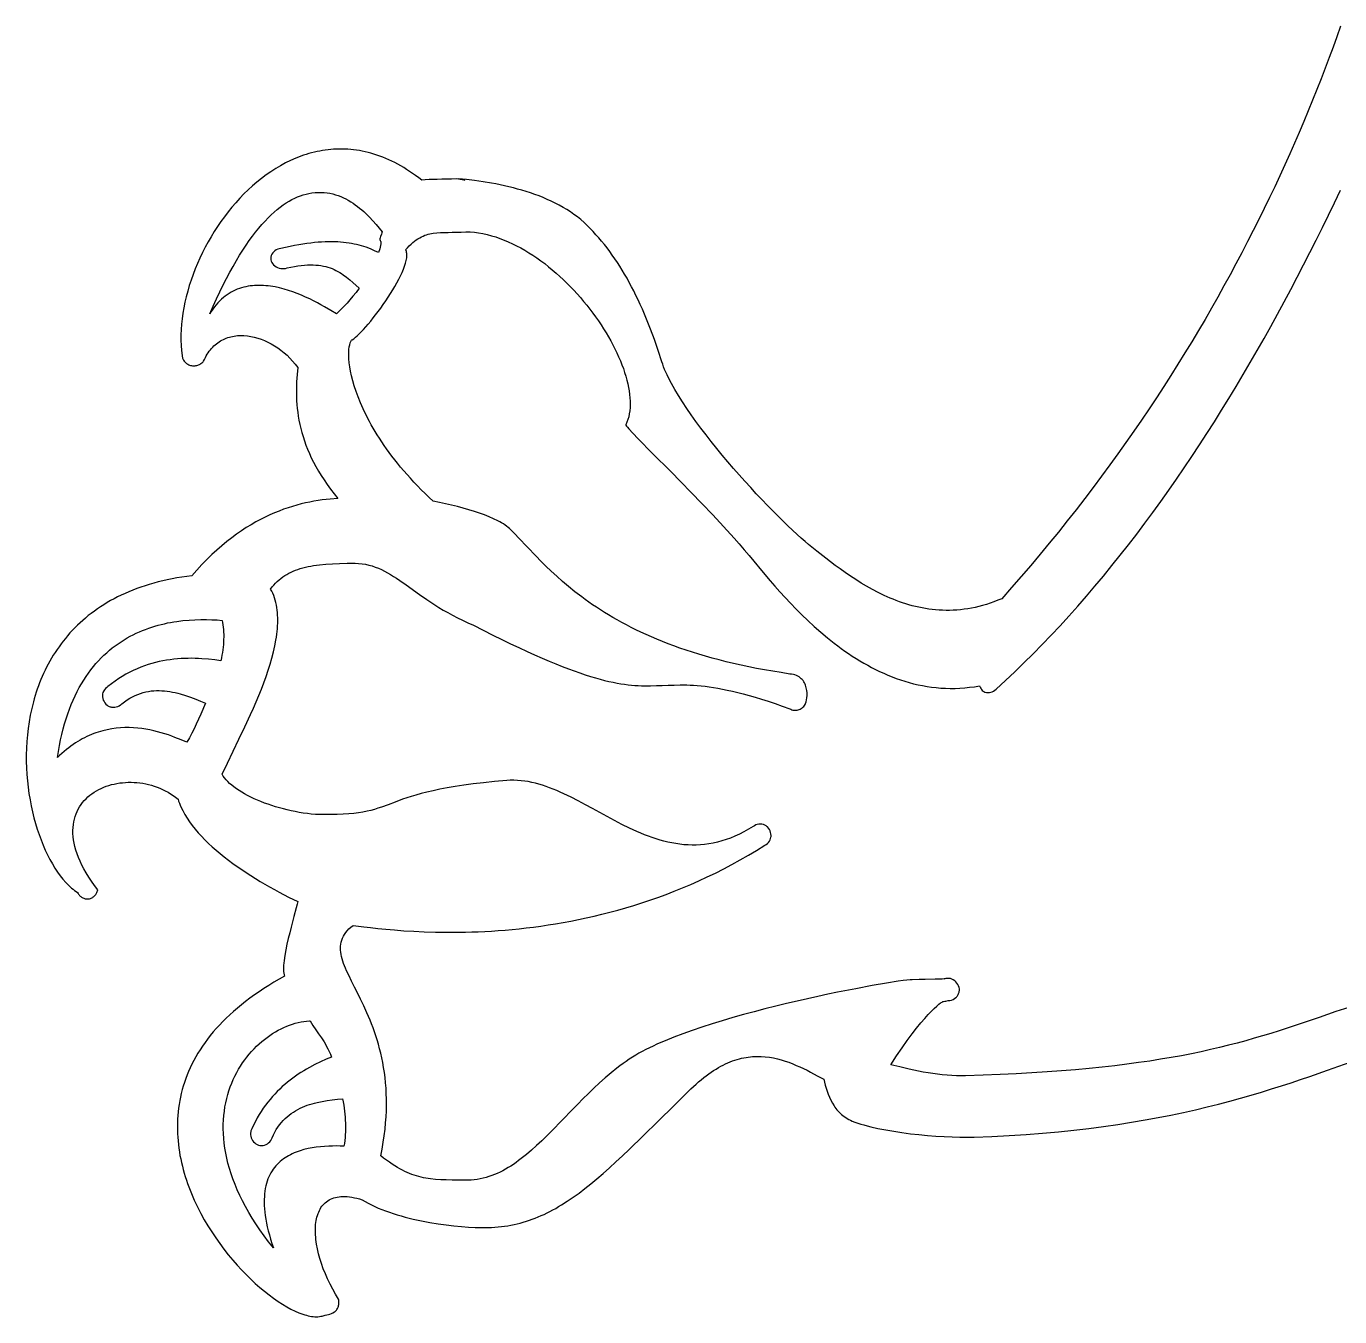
# Model space of a CAD drawing. Extents: x 0 to 113, y 52 to 137.
# Drawn here: x 12.16 to 28.74, y 52.05 to 68.35 of the extents above; entities that cross this region are included whole.
import ezdxf

# ---------------------------------------------------------------- set-up
doc = ezdxf.new("R2010")
doc.units = 0
doc.header["$MEASUREMENT"] = 0

msp = doc.modelspace()

# ---------------------------------------------------------------- linework, layer by layer
for points in [[(28.753, 68.347), (28.706, 68.216), (28.658, 68.084), (28.609, 67.951), (28.558, 67.818), (28.506, 67.684), (28.453, 67.55), (28.399, 67.415), (28.344, 67.28), (28.287, 67.144), (28.229, 67.008), (28.17, 66.872), (28.11, 66.735), (28.048, 66.598), (27.985, 66.46), (27.921, 66.322), (27.855, 66.184), (27.788, 66.045), (27.72, 65.907), (27.65, 65.768), (27.579, 65.628), (27.506, 65.488), (27.432, 65.349), (27.357, 65.208), (27.28, 65.068), (27.202, 64.928), (27.122, 64.787), (27.041, 64.646), (26.958, 64.505), (26.873, 64.364), (26.787, 64.223), (26.7, 64.082), (26.611, 63.94), (26.52, 63.799), (26.428, 63.657), (26.334, 63.516), (26.238, 63.374), (26.141, 63.233), (26.042, 63.091), (25.942, 62.95), (25.84, 62.808), (25.736, 62.667), (25.63, 62.525), (25.523, 62.384), (25.413, 62.243), (25.302, 62.102), (25.19, 61.961), (25.075, 61.821), (24.959, 61.68), (24.841, 61.54), (24.721, 61.4), (24.599, 61.26), (24.475, 61.12), (24.426, 61.1), (24.377, 61.081), (24.329, 61.063), (24.281, 61.048), (24.233, 61.034), (24.186, 61.021), (24.138, 61.01), (24.092, 61), (24.045, 60.992), (23.999, 60.986), (23.953, 60.98), (23.907, 60.976), (23.862, 60.973), (23.817, 60.972), (23.772, 60.972), (23.728, 60.973), (23.684, 60.975), (23.641, 60.978), (23.597, 60.983), (23.554, 60.988), (23.512, 60.995), (23.469, 61.003), (23.428, 61.011), (23.386, 61.021), (23.345, 61.031), (23.304, 61.043), (23.263, 61.055), (23.223, 61.068), (23.183, 61.082), (23.144, 61.096), (23.105, 61.112), (23.066, 61.128), (22.99, 61.161), (22.915, 61.198), (22.842, 61.236), (22.77, 61.276), (22.7, 61.318), (22.632, 61.361), (22.565, 61.405), (22.499, 61.45), (22.436, 61.495), (22.373, 61.541), (22.313, 61.587), (22.254, 61.632), (22.142, 61.721), (22.037, 61.806), (21.992, 61.843), (21.943, 61.885), (21.891, 61.932), (21.835, 61.984), (21.776, 62.039), (21.715, 62.099), (21.651, 62.162), (21.585, 62.228), (21.517, 62.298), (21.448, 62.371), (21.377, 62.445), (21.306, 62.523), (21.234, 62.602), (21.162, 62.683), (21.09, 62.765), (21.018, 62.849), (20.948, 62.933), (20.878, 63.018), (20.809, 63.103), (20.743, 63.188), (20.678, 63.273), (20.615, 63.357), (20.555, 63.441), (20.498, 63.523), (20.445, 63.604), (20.394, 63.684), (20.348, 63.761), (20.306, 63.837), (20.268, 63.909), (20.251, 63.945), (20.235, 63.979), (20.22, 64.013), (20.207, 64.046), (20.195, 64.079), (20.185, 64.11), (20.138, 64.253), (20.09, 64.391), (20.041, 64.524), (20.016, 64.588), (19.99, 64.651), (19.965, 64.713), (19.939, 64.774), (19.912, 64.833), (19.885, 64.892), (19.858, 64.949), (19.83, 65.005), (19.802, 65.059), (19.774, 65.113), (19.745, 65.165), (19.715, 65.217), (19.685, 65.267), (19.654, 65.317), (19.623, 65.365), (19.591, 65.412), (19.559, 65.459), (19.526, 65.504), (19.493, 65.548), (19.459, 65.592), (19.424, 65.634), (19.389, 65.676), (19.353, 65.716), (19.316, 65.756), (19.279, 65.795), (19.241, 65.833), (19.202, 65.87), (19.161, 65.906), (19.119, 65.94), (19.075, 65.972), (19.03, 66.003), (18.984, 66.033), (18.937, 66.061), (18.889, 66.088), (18.839, 66.114), (18.789, 66.139), (18.738, 66.162), (18.686, 66.184), (18.634, 66.205), (18.581, 66.224), (18.527, 66.243), (18.473, 66.26), (18.419, 66.277), (18.364, 66.292), (18.31, 66.307), (18.255, 66.32), (18.2, 66.333), (18.145, 66.345), (18.09, 66.356), (18.035, 66.366), (17.927, 66.384), (17.821, 66.399), (17.717, 66.412), (17.616, 66.423), (17.687, 66.408), (17.698, 66.406), (17.692, 66.406), (17.598, 66.423), (17.529, 66.418), (17.465, 66.416), (17.406, 66.415), (17.35, 66.414), (17.297, 66.414), (17.247, 66.413), (17.199, 66.41), (17.153, 66.405), (17.115, 66.434), (17.077, 66.463), (17.039, 66.489), (17.001, 66.515), (16.963, 66.54), (16.926, 66.563), (16.888, 66.585), (16.85, 66.606), (16.812, 66.626), (16.775, 66.644), (16.737, 66.662), (16.7, 66.678), (16.662, 66.693), (16.625, 66.708), (16.588, 66.721), (16.55, 66.733), (16.513, 66.744), (16.476, 66.753), (16.439, 66.762), (16.403, 66.77), (16.366, 66.777), (16.329, 66.783), (16.293, 66.787), (16.257, 66.791), (16.22, 66.794), (16.184, 66.796), (16.148, 66.797), (16.113, 66.797), (16.077, 66.796), (16.041, 66.794), (16.006, 66.792), (15.971, 66.788), (15.936, 66.784), (15.901, 66.778), (15.866, 66.772), (15.832, 66.765), (15.798, 66.758), (15.764, 66.749), (15.73, 66.74), (15.696, 66.729), (15.663, 66.718), (15.629, 66.707), (15.596, 66.694), (15.564, 66.681), (15.499, 66.653), (15.435, 66.621), (15.372, 66.587), (15.31, 66.551), (15.249, 66.511), (15.189, 66.47), (15.131, 66.426), (15.074, 66.38), (15.017, 66.332), (14.963, 66.282), (14.909, 66.23), (14.857, 66.176), (14.806, 66.12), (14.757, 66.063), (14.709, 66.004), (14.663, 65.943), (14.618, 65.882), (14.575, 65.819), (14.534, 65.755), (14.494, 65.69), (14.456, 65.624), (14.42, 65.557), (14.386, 65.489), (14.353, 65.421), (14.322, 65.352), (14.294, 65.283), (14.267, 65.213), (14.242, 65.143), (14.219, 65.073), (14.199, 65.003), (14.18, 64.933), (14.164, 64.863), (14.15, 64.793), (14.138, 64.723), (14.129, 64.654), (14.121, 64.585), (14.117, 64.517), (14.114, 64.45), (14.114, 64.383), (14.117, 64.317), (14.122, 64.253), (14.13, 64.189), (14.13, 64.179), (14.132, 64.168), (14.135, 64.158), (14.138, 64.149), (14.143, 64.139), (14.148, 64.13), (14.153, 64.121), (14.16, 64.113), (14.167, 64.105), (14.175, 64.097), (14.183, 64.09), (14.192, 64.084), (14.202, 64.079), (14.212, 64.074), (14.223, 64.069), (14.234, 64.066), (14.246, 64.063), (14.258, 64.062), (14.269, 64.061), (14.281, 64.061), (14.293, 64.062), (14.304, 64.064), (14.315, 64.066), (14.326, 64.069), (14.337, 64.073), (14.348, 64.078), (14.358, 64.083), (14.367, 64.089), (14.376, 64.096), (14.385, 64.103), (14.393, 64.111), (14.4, 64.119), (14.411, 64.142), (14.422, 64.165), (14.434, 64.186), (14.446, 64.207), (14.459, 64.226), (14.472, 64.245), (14.486, 64.263), (14.5, 64.28), (14.515, 64.296), (14.53, 64.311), (14.546, 64.325), (14.563, 64.339), (14.579, 64.351), (14.596, 64.363), (14.614, 64.374), (14.632, 64.384), (14.65, 64.393), (14.668, 64.402), (14.687, 64.41), (14.706, 64.416), (14.726, 64.422), (14.745, 64.428), (14.765, 64.432), (14.785, 64.436), (14.806, 64.439), (14.826, 64.441), (14.847, 64.442), (14.868, 64.443), (14.91, 64.442), (14.953, 64.438), (14.996, 64.432), (15.04, 64.423), (15.083, 64.411), (15.126, 64.396), (15.169, 64.379), (15.212, 64.36), (15.254, 64.337), (15.296, 64.313), (15.336, 64.286), (15.376, 64.257), (15.415, 64.226), (15.453, 64.193), (15.489, 64.157), (15.524, 64.12), (15.557, 64.081), (15.589, 64.04), (15.58, 63.949), (15.577, 63.903), (15.574, 63.857), (15.572, 63.811), (15.571, 63.764), (15.571, 63.716), (15.572, 63.668), (15.574, 63.62), (15.578, 63.571), (15.582, 63.522), (15.588, 63.473), (15.595, 63.423), (15.604, 63.372), (15.614, 63.321), (15.626, 63.27), (15.639, 63.218), (15.655, 63.166), (15.672, 63.114), (15.691, 63.06), (15.712, 63.007), (15.735, 62.953), (15.76, 62.898), (15.788, 62.843), (15.817, 62.788), (15.849, 62.732), (15.884, 62.676), (15.921, 62.619), (15.96, 62.561), (16.003, 62.504), (16.048, 62.445), (16.095, 62.386), (15.998, 62.378), (15.948, 62.372), (15.897, 62.366), (15.846, 62.358), (15.793, 62.35), (15.741, 62.34), (15.687, 62.329), (15.633, 62.316), (15.578, 62.302), (15.522, 62.286), (15.466, 62.268), (15.41, 62.249), (15.352, 62.227), (15.295, 62.204), (15.236, 62.179), (15.178, 62.151), (15.118, 62.121), (15.059, 62.089), (14.999, 62.054), (14.938, 62.017), (14.877, 61.977), (14.816, 61.934), (14.755, 61.889), (14.693, 61.84), (14.63, 61.789), (14.568, 61.734), (14.505, 61.676), (14.442, 61.615), (14.379, 61.55), (14.315, 61.482), (14.252, 61.41), (14.188, 61.402), (14.124, 61.393), (14.063, 61.383), (14.002, 61.371), (13.942, 61.359), (13.884, 61.346), (13.827, 61.332), (13.77, 61.317), (13.715, 61.301), (13.662, 61.284), (13.609, 61.266), (13.557, 61.248), (13.507, 61.228), (13.457, 61.208), (13.409, 61.187), (13.361, 61.165), (13.315, 61.142), (13.27, 61.119), (13.226, 61.095), (13.183, 61.07), (13.141, 61.044), (13.1, 61.018), (13.06, 60.991), (13.021, 60.963), (12.982, 60.935), (12.945, 60.906), (12.909, 60.876), (12.874, 60.846), (12.84, 60.815), (12.807, 60.784), (12.775, 60.752), (12.743, 60.72), (12.713, 60.687), (12.683, 60.653), (12.655, 60.619), (12.627, 60.584), (12.601, 60.549), (12.575, 60.514), (12.55, 60.478), (12.526, 60.442), (12.502, 60.405), (12.48, 60.368), (12.458, 60.33), (12.438, 60.293), (12.418, 60.254), (12.399, 60.216), (12.38, 60.177), (12.363, 60.138), (12.346, 60.098), (12.33, 60.059), (12.315, 60.019), (12.301, 59.978), (12.287, 59.938), (12.274, 59.897), (12.262, 59.857), (12.251, 59.816), (12.23, 59.733), (12.212, 59.65), (12.197, 59.567), (12.185, 59.483), (12.176, 59.399), (12.168, 59.316), (12.164, 59.232), (12.162, 59.148), (12.162, 59.065), (12.164, 58.983), (12.169, 58.901), (12.176, 58.819), (12.185, 58.739), (12.196, 58.659), (12.209, 58.581), (12.223, 58.504), (12.24, 58.428), (12.258, 58.354), (12.278, 58.281), (12.3, 58.21), (12.323, 58.141), (12.348, 58.074), (12.374, 58.009), (12.401, 57.946), (12.43, 57.885), (12.46, 57.827), (12.491, 57.772), (12.523, 57.719), (12.556, 57.669), (12.59, 57.622), (12.625, 57.578), (12.661, 57.537), (12.697, 57.5), (12.716, 57.483), (12.734, 57.466), (12.753, 57.451), (12.772, 57.436), (12.791, 57.422), (12.81, 57.409), (12.815, 57.399), (12.821, 57.39), (12.828, 57.381), (12.835, 57.372), (12.842, 57.365), (12.85, 57.358), (12.859, 57.351), (12.868, 57.346), (12.877, 57.341), (12.887, 57.337), (12.897, 57.334), (12.907, 57.331), (12.918, 57.33), (12.928, 57.329), (12.939, 57.329), (12.95, 57.33), (12.961, 57.332), (12.971, 57.335), (12.981, 57.338), (12.991, 57.343), (13, 57.348), (13.008, 57.354), (13.016, 57.36), (13.024, 57.367), (13.031, 57.375), (13.038, 57.384), (13.044, 57.393), (13.049, 57.402), (13.054, 57.412), (13.058, 57.422), (13.061, 57.433), (13.064, 57.445), (13.023, 57.499), (12.985, 57.553), (12.95, 57.605), (12.919, 57.657), (12.89, 57.707), (12.864, 57.757), (12.841, 57.805), (12.821, 57.853), (12.804, 57.899), (12.789, 57.945), (12.776, 57.989), (12.766, 58.032), (12.759, 58.074), (12.754, 58.115), (12.751, 58.155), (12.75, 58.194), (12.752, 58.232), (12.756, 58.268), (12.761, 58.304), (12.769, 58.338), (12.779, 58.371), (12.79, 58.403), (12.803, 58.434), (12.818, 58.464), (12.835, 58.492), (12.853, 58.52), (12.873, 58.546), (12.894, 58.571), (12.916, 58.594), (12.94, 58.617), (12.965, 58.638), (12.991, 58.658), (13.019, 58.676), (13.047, 58.694), (13.077, 58.71), (13.107, 58.725), (13.139, 58.739), (13.171, 58.751), (13.204, 58.762), (13.237, 58.772), (13.271, 58.78), (13.306, 58.787), (13.341, 58.793), (13.377, 58.797), (13.413, 58.8), (13.449, 58.802), (13.485, 58.802), (13.522, 58.801), (13.559, 58.798), (13.596, 58.794), (13.632, 58.789), (13.669, 58.782), (13.705, 58.774), (13.742, 58.764), (13.778, 58.753), (13.813, 58.741), (13.848, 58.727), (13.883, 58.711), (13.917, 58.695), (13.951, 58.676), (13.983, 58.656), (14.015, 58.635), (14.047, 58.612), (14.077, 58.588), (14.085, 58.564), (14.094, 58.539), (14.103, 58.515), (14.114, 58.491), (14.137, 58.444), (14.163, 58.396), (14.191, 58.349), (14.223, 58.302), (14.257, 58.256), (14.294, 58.21), (14.333, 58.165), (14.374, 58.12), (14.417, 58.075), (14.463, 58.031), (14.51, 57.987), (14.559, 57.944), (14.609, 57.902), (14.661, 57.86), (14.714, 57.819), (14.769, 57.778), (14.824, 57.739), (14.881, 57.7), (14.938, 57.661), (14.996, 57.624), (15.055, 57.587), (15.114, 57.551), (15.174, 57.516), (15.233, 57.481), (15.293, 57.448), (15.353, 57.415), (15.472, 57.353), (15.589, 57.295), (15.581, 57.261), (15.57, 57.217), (15.541, 57.107), (15.505, 56.974), (15.487, 56.903), (15.469, 56.83), (15.452, 56.757), (15.437, 56.686), (15.425, 56.616), (15.415, 56.551), (15.412, 56.52), (15.41, 56.491), (15.409, 56.463), (15.409, 56.437), (15.41, 56.413), (15.413, 56.391), (15.417, 56.371), (15.423, 56.354), (15.354, 56.316), (15.287, 56.277), (15.223, 56.237), (15.16, 56.197), (15.1, 56.157), (15.041, 56.117), (14.984, 56.076), (14.93, 56.034), (14.877, 55.993), (14.826, 55.951), (14.777, 55.908), (14.73, 55.866), (14.685, 55.823), (14.642, 55.78), (14.6, 55.736), (14.56, 55.693), (14.522, 55.649), (14.485, 55.604), (14.451, 55.56), (14.418, 55.515), (14.386, 55.47), (14.356, 55.425), (14.328, 55.38), (14.302, 55.335), (14.277, 55.289), (14.253, 55.243), (14.231, 55.198), (14.211, 55.152), (14.192, 55.106), (14.174, 55.06), (14.158, 55.013), (14.144, 54.967), (14.13, 54.921), (14.118, 54.874), (14.108, 54.828), (14.098, 54.782), (14.09, 54.735), (14.084, 54.689), (14.078, 54.642), (14.074, 54.596), (14.071, 54.55), (14.069, 54.503), (14.069, 54.457), (14.069, 54.411), (14.071, 54.365), (14.073, 54.319), (14.077, 54.273), (14.082, 54.228), (14.088, 54.182), (14.095, 54.137), (14.102, 54.091), (14.111, 54.046), (14.121, 54.001), (14.132, 53.957), (14.143, 53.912), (14.155, 53.868), (14.169, 53.824), (14.183, 53.78), (14.198, 53.737), (14.213, 53.694), (14.23, 53.651), (14.247, 53.608), (14.265, 53.566), (14.283, 53.524), (14.323, 53.441), (14.364, 53.359), (14.408, 53.279), (14.454, 53.201), (14.503, 53.124), (14.553, 53.049), (14.604, 52.977), (14.657, 52.906), (14.711, 52.837), (14.767, 52.77), (14.823, 52.706), (14.88, 52.644), (14.937, 52.585), (14.995, 52.528), (15.053, 52.474), (15.111, 52.423), (15.169, 52.375), (15.226, 52.329), (15.283, 52.287), (15.34, 52.248), (15.395, 52.212), (15.449, 52.18), (15.502, 52.151), (15.554, 52.125), (15.604, 52.104), (15.652, 52.086), (15.676, 52.078), (15.699, 52.072), (15.721, 52.066), (15.743, 52.062), (15.764, 52.058), (15.785, 52.056), (15.805, 52.054), (15.824, 52.054), (15.843, 52.054), (15.861, 52.056), (15.878, 52.059), (15.895, 52.063), (15.936, 52.073), (15.976, 52.082), (15.995, 52.088), (16.014, 52.095), (16.033, 52.104), (16.052, 52.116), (16.061, 52.122), (16.069, 52.13), (16.076, 52.138), (16.083, 52.147), (16.089, 52.156), (16.094, 52.165), (16.099, 52.175), (16.102, 52.186), (16.105, 52.196), (16.107, 52.207), (16.109, 52.218), (16.109, 52.23), (16.109, 52.241), (16.108, 52.252), (16.107, 52.263), (16.104, 52.274), (16.066, 52.338), (16.03, 52.402), (15.996, 52.466), (15.965, 52.531), (15.937, 52.596), (15.911, 52.66), (15.888, 52.724), (15.868, 52.788), (15.851, 52.85), (15.837, 52.911), (15.826, 52.971), (15.817, 53.03), (15.815, 53.058), (15.813, 53.086), (15.811, 53.114), (15.811, 53.141), (15.811, 53.167), (15.812, 53.193), (15.814, 53.218), (15.817, 53.243), (15.821, 53.267), (15.826, 53.29), (15.831, 53.313), (15.837, 53.334), (15.845, 53.356), (15.853, 53.376), (15.862, 53.395), (15.872, 53.414), (15.882, 53.431), (15.894, 53.448), (15.907, 53.464), (15.92, 53.479), (15.935, 53.493), (15.95, 53.506), (15.967, 53.517), (15.984, 53.528), (16.003, 53.538), (16.022, 53.546), (16.042, 53.554), (16.064, 53.56), (16.086, 53.565), (16.11, 53.568), (16.134, 53.571), (16.159, 53.572), (16.186, 53.572), (16.214, 53.57), (16.242, 53.567), (16.272, 53.563), (16.303, 53.557), (16.334, 53.55), (16.367, 53.542), (16.401, 53.531), (16.439, 53.509), (16.478, 53.487), (16.519, 53.466), (16.561, 53.445), (16.605, 53.426), (16.65, 53.407), (16.697, 53.39), (16.745, 53.373), (16.793, 53.356), (16.843, 53.341), (16.893, 53.326), (16.944, 53.313), (16.996, 53.299), (17.047, 53.287), (17.152, 53.265), (17.256, 53.245), (17.359, 53.228), (17.461, 53.214), (17.559, 53.202), (17.654, 53.193), (17.743, 53.186), (17.827, 53.182), (17.904, 53.18), (17.948, 53.18), (17.991, 53.18), (18.034, 53.182), (18.076, 53.184), (18.118, 53.188), (18.159, 53.192), (18.2, 53.197), (18.24, 53.203), (18.28, 53.21), (18.319, 53.218), (18.358, 53.227), (18.397, 53.237), (18.436, 53.247), (18.474, 53.259), (18.512, 53.271), (18.549, 53.285), (18.587, 53.299), (18.624, 53.314), (18.661, 53.33), (18.698, 53.346), (18.735, 53.364), (18.771, 53.383), (18.808, 53.402), (18.845, 53.422), (18.881, 53.444), (18.918, 53.466), (18.991, 53.512), (19.065, 53.562), (19.139, 53.616), (19.214, 53.673), (19.289, 53.733), (19.366, 53.797), (19.444, 53.864), (19.523, 53.935), (19.605, 54.009), (19.688, 54.086), (19.773, 54.167), (19.95, 54.338), (20.138, 54.522), (20.338, 54.719), (20.552, 54.93), (20.584, 54.961), (20.617, 54.991), (20.649, 55.02), (20.681, 55.047), (20.713, 55.073), (20.745, 55.097), (20.776, 55.12), (20.807, 55.142), (20.838, 55.162), (20.869, 55.181), (20.899, 55.199), (20.929, 55.216), (20.96, 55.232), (20.989, 55.246), (21.019, 55.259), (21.048, 55.271), (21.077, 55.283), (21.106, 55.293), (21.135, 55.302), (21.164, 55.31), (21.192, 55.317), (21.22, 55.323), (21.248, 55.328), (21.276, 55.332), (21.303, 55.335), (21.331, 55.338), (21.358, 55.339), (21.385, 55.34), (21.411, 55.34), (21.438, 55.34), (21.49, 55.336), (21.542, 55.33), (21.593, 55.321), (21.643, 55.31), (21.692, 55.297), (21.741, 55.282), (21.789, 55.266), (21.836, 55.248), (21.882, 55.228), (21.928, 55.208), (21.973, 55.187), (22.017, 55.165), (22.061, 55.143), (22.146, 55.097), (22.229, 55.053), (22.238, 55.015), (22.248, 54.977), (22.259, 54.939), (22.271, 54.901), (22.285, 54.863), (22.3, 54.825), (22.317, 54.788), (22.337, 54.751), (22.358, 54.716), (22.37, 54.699), (22.382, 54.683), (22.395, 54.667), (22.409, 54.651), (22.423, 54.636), (22.438, 54.621), (22.454, 54.607), (22.471, 54.593), (22.488, 54.58), (22.506, 54.568), (22.525, 54.556), (22.545, 54.545), (22.566, 54.535), (22.588, 54.525), (22.621, 54.512), (22.657, 54.499), (22.695, 54.487), (22.735, 54.475), (22.777, 54.463), (22.821, 54.452), (22.913, 54.431), (23.01, 54.412), (23.111, 54.395), (23.216, 54.379), (23.322, 54.365), (23.43, 54.353), (23.538, 54.343), (23.644, 54.335), (23.749, 54.329), (23.85, 54.324), (23.948, 54.322), (24.04, 54.321), (24.125, 54.323), (24.35, 54.331), (24.569, 54.342), (24.782, 54.356), (24.989, 54.371), (25.19, 54.389), (25.385, 54.409), (25.576, 54.432), (25.761, 54.456), (25.94, 54.481), (26.115, 54.509), (26.285, 54.538), (26.45, 54.569), (26.611, 54.6), (26.768, 54.634), (26.92, 54.668), (27.068, 54.703), (27.213, 54.739), (27.354, 54.776), (27.491, 54.814), (27.624, 54.852), (27.755, 54.891), (27.882, 54.93), (28.006, 54.97), (28.128, 55.009), (28.247, 55.049), (28.363, 55.088), (28.589, 55.166), (29.018, 55.317)], [(28.912, 55.977), (28.694, 55.906), (28.484, 55.834), (28.28, 55.764), (28.077, 55.696), (27.975, 55.663), (27.872, 55.631), (27.768, 55.6), (27.663, 55.569), (27.557, 55.539), (27.448, 55.509), (27.338, 55.481), (27.225, 55.453), (27.109, 55.426), (26.991, 55.4), (26.869, 55.375), (26.744, 55.35), (26.614, 55.327), (26.481, 55.304), (26.343, 55.282), (26.201, 55.262), (26.053, 55.242), (25.901, 55.223), (25.742, 55.206), (25.578, 55.189), (25.408, 55.173), (25.231, 55.159), (25.047, 55.145), (24.857, 55.133), (24.659, 55.122), (24.454, 55.112), (24.24, 55.103), (24.019, 55.096), (23.961, 55.095), (23.903, 55.096), (23.844, 55.098), (23.785, 55.102), (23.725, 55.108), (23.665, 55.115), (23.605, 55.123), (23.545, 55.133), (23.485, 55.143), (23.425, 55.154), (23.365, 55.167), (23.306, 55.179), (23.189, 55.207), (23.075, 55.236), (23.148, 55.348), (23.217, 55.45), (23.282, 55.541), (23.343, 55.624), (23.401, 55.698), (23.454, 55.763), (23.503, 55.82), (23.548, 55.87), (23.588, 55.912), (23.624, 55.947), (23.655, 55.976), (23.682, 55.999), (23.704, 56.016), (23.721, 56.027), (23.732, 56.034), (23.739, 56.036), (23.755, 56.038), (23.768, 56.039), (23.8, 56.045), (23.811, 56.046), (23.821, 56.047), (23.841, 56.052), (23.861, 56.06), (23.879, 56.07), (23.895, 56.083), (23.903, 56.09), (23.91, 56.098), (23.916, 56.106), (23.922, 56.115), (23.927, 56.124), (23.931, 56.133), (23.935, 56.143), (23.938, 56.153), (23.939, 56.163), (23.94, 56.173), (23.94, 56.183), (23.94, 56.193), (23.936, 56.212), (23.93, 56.231), (23.921, 56.25), (23.91, 56.267), (23.896, 56.283), (23.881, 56.297), (23.864, 56.308), (23.846, 56.317), (23.827, 56.323), (23.808, 56.326), (23.788, 56.326), (23.778, 56.325), (23.768, 56.324), (23.758, 56.321), (23.748, 56.318), (23.754, 56.32), (23.749, 56.32), (23.722, 56.318), (23.704, 56.318), (23.684, 56.318), (23.66, 56.318), (23.634, 56.318), (23.507, 56.313), (23.431, 56.311), (23.346, 56.309), (23.318, 56.308), (23.279, 56.304), (23.229, 56.298), (23.169, 56.289), (23.021, 56.266), (22.841, 56.235), (22.632, 56.196), (22.402, 56.15), (22.279, 56.125), (22.153, 56.098), (22.023, 56.069), (21.891, 56.039), (21.758, 56.007), (21.622, 55.974), (21.486, 55.94), (21.35, 55.905), (21.215, 55.868), (21.08, 55.83), (20.948, 55.791), (20.818, 55.751), (20.691, 55.711), (20.567, 55.669), (20.448, 55.626), (20.334, 55.583), (20.225, 55.539), (20.173, 55.517), (20.123, 55.494), (20.074, 55.472), (20.027, 55.449), (19.982, 55.426), (19.938, 55.403), (19.896, 55.38), (19.855, 55.355), (19.814, 55.33), (19.774, 55.304), (19.734, 55.277), (19.695, 55.25), (19.656, 55.221), (19.618, 55.192), (19.543, 55.132), (19.469, 55.07), (19.397, 55.006), (19.326, 54.94), (19.257, 54.874), (19.189, 54.806), (19.122, 54.738), (19.055, 54.67), (18.925, 54.534), (18.796, 54.401), (18.732, 54.337), (18.668, 54.275), (18.604, 54.214), (18.54, 54.156), (18.475, 54.101), (18.41, 54.05), (18.377, 54.025), (18.344, 54.001), (18.311, 53.978), (18.277, 53.956), (18.244, 53.936), (18.21, 53.916), (18.176, 53.897), (18.142, 53.88), (18.107, 53.864), (18.072, 53.849), (18.037, 53.835), (18.001, 53.823), (17.965, 53.812), (17.929, 53.802), (17.892, 53.794), (17.855, 53.787), (17.817, 53.782), (17.779, 53.779), (17.741, 53.777), (17.702, 53.777), (17.537, 53.779), (17.463, 53.781), (17.393, 53.783), (17.328, 53.788), (17.265, 53.794), (17.234, 53.798), (17.204, 53.803), (17.175, 53.809), (17.145, 53.815), (17.116, 53.823), (17.087, 53.831), (17.058, 53.84), (17.029, 53.851), (16.999, 53.862), (16.969, 53.875), (16.939, 53.889), (16.909, 53.905), (16.878, 53.921), (16.846, 53.94), (16.813, 53.96), (16.78, 53.981), (16.745, 54.004), (16.71, 54.029), (16.673, 54.056), (16.636, 54.084), (16.653, 54.171), (16.667, 54.256), (16.68, 54.34), (16.69, 54.421), (16.698, 54.501), (16.703, 54.578), (16.707, 54.654), (16.709, 54.728), (16.708, 54.801), (16.706, 54.872), (16.703, 54.941), (16.698, 55.009), (16.691, 55.075), (16.682, 55.139), (16.673, 55.202), (16.662, 55.263), (16.65, 55.323), (16.637, 55.381), (16.622, 55.438), (16.607, 55.494), (16.591, 55.548), (16.574, 55.601), (16.557, 55.653), (16.539, 55.703), (16.52, 55.752), (16.501, 55.8), (16.462, 55.892), (16.422, 55.98), (16.382, 56.063), (16.343, 56.142), (16.305, 56.217), (16.269, 56.289), (16.236, 56.357), (16.206, 56.423), (16.192, 56.454), (16.18, 56.485), (16.168, 56.515), (16.158, 56.544), (16.149, 56.573), (16.142, 56.601), (16.136, 56.629), (16.132, 56.656), (16.129, 56.682), (16.129, 56.709), (16.13, 56.734), (16.132, 56.759), (16.137, 56.784), (16.144, 56.809), (16.154, 56.833), (16.165, 56.857), (16.179, 56.88), (16.195, 56.904), (16.214, 56.927), (16.235, 56.95), (16.259, 56.972), (16.286, 56.995), (16.424, 56.977), (16.507, 56.967), (16.6, 56.956), (16.701, 56.946), (16.811, 56.937), (16.928, 56.928), (17.054, 56.92), (17.186, 56.914), (17.326, 56.91), (17.473, 56.908), (17.626, 56.909), (17.704, 56.91), (17.784, 56.912), (17.866, 56.915), (17.949, 56.919), (18.033, 56.924), (18.119, 56.93), (18.206, 56.936), (18.294, 56.944), (18.383, 56.953), (18.473, 56.963), (18.564, 56.974), (18.657, 56.987), (18.75, 57), (18.844, 57.015), (18.94, 57.032), (19.036, 57.049), (19.133, 57.069), (19.23, 57.089), (19.329, 57.111), (19.428, 57.135), (19.527, 57.16), (19.627, 57.187), (19.728, 57.216), (19.83, 57.247), (19.931, 57.279), (20.034, 57.313), (20.136, 57.349), (20.239, 57.387), (20.342, 57.426), (20.446, 57.468), (20.55, 57.512), (20.653, 57.558), (20.757, 57.606), (20.861, 57.656), (20.965, 57.709), (21.07, 57.764), (21.174, 57.821), (21.278, 57.88), (21.381, 57.942), (21.485, 58.006), (21.502, 58.016), (21.517, 58.028), (21.53, 58.042), (21.542, 58.057), (21.551, 58.074), (21.558, 58.091), (21.562, 58.11), (21.563, 58.119), (21.564, 58.129), (21.562, 58.149), (21.558, 58.169), (21.551, 58.188), (21.542, 58.206), (21.53, 58.223), (21.517, 58.238), (21.51, 58.245), (21.502, 58.251), (21.494, 58.256), (21.485, 58.261), (21.476, 58.265), (21.467, 58.268), (21.448, 58.273), (21.428, 58.274), (21.409, 58.273), (21.389, 58.269), (21.371, 58.263), (21.353, 58.254), (21.336, 58.244), (21.278, 58.208), (21.221, 58.176), (21.164, 58.147), (21.108, 58.121), (21.052, 58.098), (20.996, 58.078), (20.941, 58.061), (20.886, 58.046), (20.832, 58.034), (20.778, 58.024), (20.725, 58.017), (20.672, 58.012), (20.619, 58.009), (20.567, 58.009), (20.515, 58.01), (20.464, 58.014), (20.413, 58.019), (20.362, 58.027), (20.311, 58.036), (20.261, 58.046), (20.211, 58.058), (20.162, 58.072), (20.112, 58.087), (20.063, 58.103), (20.015, 58.121), (19.966, 58.139), (19.918, 58.159), (19.87, 58.179), (19.822, 58.201), (19.775, 58.223), (19.681, 58.269), (19.587, 58.318), (19.494, 58.368), (19.31, 58.469), (19.219, 58.519), (19.129, 58.567), (19.038, 58.613), (18.948, 58.657), (18.903, 58.678), (18.858, 58.697), (18.813, 58.716), (18.768, 58.733), (18.723, 58.75), (18.678, 58.765), (18.633, 58.778), (18.588, 58.79), (18.543, 58.801), (18.498, 58.81), (18.453, 58.817), (18.407, 58.822), (18.362, 58.826), (18.317, 58.827), (18.271, 58.827), (18.226, 58.824), (18.074, 58.81), (17.933, 58.796), (17.804, 58.781), (17.684, 58.765), (17.575, 58.748), (17.474, 58.731), (17.381, 58.714), (17.296, 58.696), (17.218, 58.678), (17.147, 58.66), (17.081, 58.641), (17.02, 58.623), (16.964, 58.605), (16.912, 58.587), (16.817, 58.551), (16.729, 58.518), (16.644, 58.487), (16.601, 58.473), (16.557, 58.459), (16.511, 58.447), (16.463, 58.436), (16.411, 58.425), (16.356, 58.416), (16.296, 58.409), (16.232, 58.402), (16.161, 58.398), (16.085, 58.394), (16.001, 58.393), (15.91, 58.393), (15.861, 58.394), (15.811, 58.397), (15.76, 58.401), (15.71, 58.407), (15.659, 58.414), (15.608, 58.421), (15.558, 58.431), (15.507, 58.441), (15.457, 58.452), (15.407, 58.465), (15.358, 58.478), (15.309, 58.492), (15.261, 58.508), (15.214, 58.524), (15.168, 58.54), (15.123, 58.558), (15.079, 58.576), (15.037, 58.595), (14.996, 58.615), (14.956, 58.635), (14.918, 58.656), (14.881, 58.677), (14.847, 58.698), (14.814, 58.72), (14.783, 58.743), (14.755, 58.765), (14.729, 58.788), (14.705, 58.811), (14.683, 58.834), (14.664, 58.857), (14.648, 58.88), (14.635, 58.903), (14.702, 59.045), (14.773, 59.193), (14.846, 59.345), (14.92, 59.501), (14.993, 59.659), (15.028, 59.739), (15.063, 59.819), (15.096, 59.899), (15.129, 59.979), (15.159, 60.058), (15.188, 60.137), (15.215, 60.216), (15.24, 60.294), (15.262, 60.371), (15.282, 60.448), (15.299, 60.523), (15.313, 60.597), (15.319, 60.634), (15.324, 60.67), (15.329, 60.706), (15.332, 60.741), (15.334, 60.776), (15.336, 60.811), (15.337, 60.845), (15.336, 60.879), (15.335, 60.912), (15.332, 60.945), (15.329, 60.977), (15.324, 61.009), (15.319, 61.04), (15.312, 61.071), (15.304, 61.101), (15.295, 61.13), (15.285, 61.159), (15.273, 61.188), (15.26, 61.215), (15.246, 61.242), (15.266, 61.268), (15.287, 61.292), (15.308, 61.315), (15.33, 61.336), (15.353, 61.357), (15.376, 61.376), (15.4, 61.394), (15.425, 61.411), (15.45, 61.426), (15.476, 61.441), (15.504, 61.455), (15.531, 61.468), (15.56, 61.479), (15.59, 61.49), (15.621, 61.5), (15.652, 61.509), (15.685, 61.518), (15.719, 61.525), (15.753, 61.532), (15.789, 61.538), (15.826, 61.543), (15.864, 61.548), (15.943, 61.556), (16.028, 61.561), (16.117, 61.565), (16.212, 61.567), (16.312, 61.568), (16.357, 61.566), (16.401, 61.561), (16.444, 61.554), (16.486, 61.545), (16.526, 61.534), (16.566, 61.52), (16.606, 61.505), (16.645, 61.488), (16.683, 61.469), (16.722, 61.448), (16.76, 61.426), (16.798, 61.402), (16.837, 61.378), (16.876, 61.351), (16.956, 61.296), (17.126, 61.174), (17.219, 61.109), (17.268, 61.076), (17.319, 61.044), (17.371, 61.01), (17.426, 60.977), (17.483, 60.944), (17.542, 60.912), (17.604, 60.879), (17.669, 60.847), (17.736, 60.816), (17.806, 60.785), (17.931, 60.721), (18.051, 60.661), (18.166, 60.605), (18.276, 60.552), (18.381, 60.502), (18.483, 60.455), (18.579, 60.411), (18.672, 60.371), (18.761, 60.333), (18.846, 60.298), (18.927, 60.265), (19.005, 60.235), (19.079, 60.208), (19.15, 60.183), (19.218, 60.16), (19.283, 60.139), (19.345, 60.12), (19.405, 60.104), (19.462, 60.089), (19.517, 60.076), (19.569, 60.064), (19.62, 60.054), (19.668, 60.046), (19.715, 60.039), (19.76, 60.033), (19.803, 60.029), (19.845, 60.025), (19.886, 60.022), (19.926, 60.021), (19.965, 60.02), (20.041, 60.02), (20.115, 60.022), (20.189, 60.024), (20.263, 60.028), (20.338, 60.03), (20.417, 60.031), (20.499, 60.031), (20.542, 60.029), (20.586, 60.027), (20.632, 60.024), (20.68, 60.019), (20.73, 60.014), (20.782, 60.007), (20.835, 59.999), (20.892, 59.99), (20.95, 59.979), (21.011, 59.967), (21.075, 59.952), (21.142, 59.936), (21.212, 59.918), (21.285, 59.898), (21.362, 59.876), (21.442, 59.852), (21.525, 59.825), (21.613, 59.796), (21.704, 59.764), (21.799, 59.73), (21.812, 59.723), (21.826, 59.718), (21.839, 59.714), (21.853, 59.712), (21.866, 59.711), (21.88, 59.711), (21.893, 59.713), (21.906, 59.716), (21.919, 59.72), (21.932, 59.726), (21.944, 59.732), (21.955, 59.74), (21.965, 59.749), (21.975, 59.759), (21.984, 59.77), (21.992, 59.782), (21.999, 59.798), (22.005, 59.818), (22.011, 59.842), (22.015, 59.869), (22.017, 59.898), (22.017, 59.93), (22.014, 59.962), (22.011, 59.978), (22.008, 59.994), (22.004, 60.01), (21.998, 60.026), (21.992, 60.041), (21.985, 60.056), (21.977, 60.071), (21.967, 60.085), (21.957, 60.098), (21.945, 60.11), (21.932, 60.122), (21.917, 60.132), (21.901, 60.142), (21.884, 60.15), (21.865, 60.157), (21.845, 60.163), (21.823, 60.167), (21.799, 60.169), (21.691, 60.186), (21.585, 60.203), (21.482, 60.221), (21.38, 60.24), (21.281, 60.26), (21.185, 60.281), (21.09, 60.302), (20.998, 60.324), (20.908, 60.347), (20.82, 60.371), (20.735, 60.395), (20.651, 60.42), (20.57, 60.445), (20.49, 60.471), (20.412, 60.497), (20.337, 60.524), (20.263, 60.552), (20.191, 60.58), (20.121, 60.609), (20.053, 60.638), (19.986, 60.667), (19.921, 60.697), (19.858, 60.727), (19.796, 60.757), (19.737, 60.788), (19.678, 60.819), (19.621, 60.851), (19.566, 60.882), (19.512, 60.914), (19.46, 60.946), (19.409, 60.979), (19.359, 61.011), (19.311, 61.044), (19.264, 61.076), (19.218, 61.109), (19.174, 61.142), (19.088, 61.208), (19.007, 61.273), (18.93, 61.339), (18.857, 61.404), (18.788, 61.468), (18.722, 61.532), (18.659, 61.595), (18.599, 61.656), (18.485, 61.775), (18.379, 61.886), (18.328, 61.939), (18.278, 61.99), (18.262, 62.005), (18.244, 62.02), (18.225, 62.035), (18.205, 62.049), (18.184, 62.063), (18.162, 62.077), (18.138, 62.09), (18.114, 62.104), (18.061, 62.129), (18.005, 62.154), (17.946, 62.178), (17.883, 62.2), (17.818, 62.222), (17.749, 62.243), (17.678, 62.263), (17.606, 62.282), (17.531, 62.3), (17.455, 62.317), (17.378, 62.334), (17.3, 62.35), (17.247, 62.399), (17.197, 62.448), (17.148, 62.496), (17.101, 62.545), (17.055, 62.593), (17.011, 62.64), (16.968, 62.688), (16.927, 62.735), (16.887, 62.782), (16.849, 62.829), (16.812, 62.875), (16.776, 62.921), (16.742, 62.967), (16.709, 63.012), (16.678, 63.056), (16.648, 63.101), (16.619, 63.145), (16.591, 63.188), (16.565, 63.231), (16.54, 63.273), (16.516, 63.315), (16.493, 63.357), (16.451, 63.438), (16.413, 63.517), (16.38, 63.593), (16.35, 63.667), (16.324, 63.738), (16.302, 63.806), (16.284, 63.871), (16.268, 63.933), (16.256, 63.992), (16.246, 64.047), (16.239, 64.099), (16.235, 64.147), (16.233, 64.191), (16.233, 64.231), (16.235, 64.267), (16.239, 64.299), (16.244, 64.327), (16.251, 64.35), (16.259, 64.368), (16.263, 64.375), (16.268, 64.382), (16.272, 64.387), (16.277, 64.39), (16.296, 64.403), (16.317, 64.42), (16.34, 64.44), (16.365, 64.464), (16.391, 64.49), (16.419, 64.52), (16.448, 64.553), (16.478, 64.588), (16.509, 64.625), (16.541, 64.664), (16.572, 64.705), (16.604, 64.747), (16.636, 64.79), (16.668, 64.835), (16.699, 64.88), (16.73, 64.926), (16.759, 64.972), (16.788, 65.018), (16.815, 65.063), (16.84, 65.109), (16.864, 65.153), (16.886, 65.197), (16.906, 65.239), (16.923, 65.28), (16.938, 65.319), (16.95, 65.356), (16.959, 65.391), (16.964, 65.424), (16.966, 65.439), (16.966, 65.453), (16.966, 65.467), (16.965, 65.48), (16.963, 65.493), (16.96, 65.504), (16.955, 65.515), (16.95, 65.525), (16.973, 65.551), (16.996, 65.574), (17.019, 65.596), (17.041, 65.616), (17.063, 65.634), (17.085, 65.65), (17.106, 65.665), (17.128, 65.678), (17.149, 65.689), (17.171, 65.699), (17.192, 65.708), (17.213, 65.716), (17.235, 65.722), (17.257, 65.728), (17.278, 65.732), (17.3, 65.736), (17.345, 65.741), (17.391, 65.744), (17.438, 65.745), (17.488, 65.745), (17.539, 65.746), (17.593, 65.747), (17.65, 65.749), (17.71, 65.753), (17.764, 65.751), (17.818, 65.746), (17.872, 65.739), (17.926, 65.729), (17.98, 65.717), (18.033, 65.703), (18.087, 65.687), (18.14, 65.669), (18.193, 65.648), (18.246, 65.626), (18.299, 65.602), (18.351, 65.576), (18.403, 65.549), (18.455, 65.519), (18.506, 65.488), (18.557, 65.456), (18.607, 65.422), (18.657, 65.386), (18.706, 65.35), (18.754, 65.312), (18.802, 65.272), (18.849, 65.232), (18.896, 65.19), (18.941, 65.148), (18.986, 65.104), (19.03, 65.059), (19.073, 65.014), (19.116, 64.968), (19.157, 64.921), (19.197, 64.873), (19.237, 64.825), (19.275, 64.776), (19.312, 64.727), (19.348, 64.678), (19.383, 64.628), (19.417, 64.578), (19.449, 64.527), (19.481, 64.477), (19.511, 64.426), (19.539, 64.375), (19.566, 64.325), (19.592, 64.274), (19.616, 64.224), (19.639, 64.174), (19.661, 64.124), (19.68, 64.074), (19.699, 64.025), (19.715, 63.977), (19.73, 63.929), (19.743, 63.881), (19.755, 63.834), (19.764, 63.788), (19.772, 63.743), (19.778, 63.699), (19.782, 63.655), (19.785, 63.613), (19.785, 63.572), (19.783, 63.532), (19.779, 63.492), (19.773, 63.455), (19.766, 63.418), (19.755, 63.383), (19.743, 63.35), (19.729, 63.317), (19.729, 63.315), (19.73, 63.311), (19.737, 63.3), (19.749, 63.284), (19.767, 63.263), (19.817, 63.209), (19.886, 63.138), (20.068, 62.955), (20.297, 62.725), (20.423, 62.597), (20.556, 62.462), (20.691, 62.321), (20.828, 62.177), (20.964, 62.031), (21.097, 61.884), (21.161, 61.811), (21.224, 61.738), (21.286, 61.665), (21.345, 61.594), (21.443, 61.476), (21.553, 61.346), (21.612, 61.277), (21.674, 61.207), (21.74, 61.135), (21.808, 61.063), (21.879, 60.989), (21.952, 60.916), (22.029, 60.843), (22.108, 60.77), (22.19, 60.698), (22.274, 60.627), (22.317, 60.593), (22.361, 60.558), (22.405, 60.525), (22.45, 60.492), (22.496, 60.459), (22.542, 60.427), (22.589, 60.396), (22.637, 60.366), (22.685, 60.336), (22.734, 60.307), (22.783, 60.28), (22.833, 60.253), (22.883, 60.227), (22.934, 60.202), (22.986, 60.178), (23.038, 60.156), (23.091, 60.135), (23.144, 60.114), (23.198, 60.096), (23.253, 60.078), (23.308, 60.062), (23.363, 60.047), (23.419, 60.034), (23.476, 60.023), (23.533, 60.013), (23.59, 60.004), (23.648, 59.997), (23.707, 59.992), (23.766, 59.989), (23.826, 59.988), (23.886, 59.988), (23.946, 59.99), (24.008, 59.995), (24.069, 60.001), (24.131, 60.009), (24.194, 60.02), (24.207, 59.995), (24.214, 59.983), (24.221, 59.972), (24.23, 59.962), (24.24, 59.953), (24.251, 59.946), (24.263, 59.941), (24.282, 59.937), (24.301, 59.935), (24.32, 59.936), (24.338, 59.939), (24.356, 59.945), (24.373, 59.953), (24.389, 59.963), (24.403, 59.976), (24.522, 60.085), (24.639, 60.196), (24.756, 60.309), (24.872, 60.423), (24.986, 60.54), (25.1, 60.659), (25.212, 60.779), (25.324, 60.901), (25.434, 61.025), (25.543, 61.151), (25.652, 61.278), (25.759, 61.406), (25.866, 61.537), (25.971, 61.668), (26.076, 61.802), (26.179, 61.936), (26.282, 62.073), (26.383, 62.21), (26.483, 62.349), (26.583, 62.489), (26.681, 62.63), (26.779, 62.772), (26.875, 62.916), (26.971, 63.061), (27.065, 63.206), (27.159, 63.353), (27.251, 63.501), (27.343, 63.649), (27.434, 63.799), (27.523, 63.949), (27.612, 64.1), (27.7, 64.252), (27.786, 64.405), (27.872, 64.558), (27.957, 64.712), (28.041, 64.867), (28.123, 65.022), (28.205, 65.178), (28.286, 65.334), (28.366, 65.49), (28.445, 65.647), (28.523, 65.805), (28.601, 65.962), (28.677, 66.12), (28.752, 66.278)]]:
    msp.add_lwpolyline(points)
for points in [[(15.727, 66.237), (15.767, 66.244), (15.807, 66.248), (15.846, 66.25), (15.885, 66.25), (15.922, 66.248), (15.959, 66.244), (15.995, 66.238), (16.031, 66.23), (16.065, 66.22), (16.099, 66.209), (16.132, 66.196), (16.165, 66.182), (16.196, 66.167), (16.227, 66.15), (16.257, 66.132), (16.287, 66.114), (16.315, 66.094), (16.343, 66.073), (16.37, 66.052), (16.396, 66.03), (16.422, 66.008), (16.447, 65.985), (16.494, 65.938), (16.538, 65.891), (16.58, 65.844), (16.618, 65.798), (16.653, 65.753), (16.65, 65.739), (16.646, 65.723), (16.635, 65.691), (16.63, 65.676), (16.626, 65.664), (16.625, 65.654), (16.625, 65.65), (16.627, 65.648), (16.631, 65.642), (16.634, 65.635), (16.636, 65.628), (16.637, 65.619), (16.637, 65.611), (16.637, 65.601), (16.634, 65.581), (16.629, 65.559), (16.623, 65.537), (16.609, 65.489), (16.558, 65.514), (16.506, 65.536), (16.451, 65.557), (16.422, 65.566), (16.393, 65.575), (16.363, 65.584), (16.332, 65.591), (16.301, 65.598), (16.269, 65.604), (16.236, 65.61), (16.201, 65.615), (16.166, 65.619), (16.13, 65.622), (16.093, 65.624), (16.055, 65.626), (16.015, 65.627), (15.975, 65.626), (15.933, 65.625), (15.889, 65.623), (15.845, 65.62), (15.799, 65.616), (15.752, 65.61), (15.703, 65.604), (15.653, 65.597), (15.601, 65.588), (15.547, 65.578), (15.492, 65.568), (15.436, 65.555), (15.377, 65.542), (15.356, 65.538), (15.336, 65.532), (15.318, 65.524), (15.301, 65.514), (15.286, 65.501), (15.273, 65.487), (15.263, 65.472), (15.259, 65.463), (15.255, 65.454), (15.252, 65.445), (15.25, 65.436), (15.249, 65.427), (15.248, 65.418), (15.249, 65.409), (15.25, 65.4), (15.254, 65.383), (15.261, 65.366), (15.271, 65.351), (15.284, 65.336), (15.299, 65.322), (15.316, 65.311), (15.334, 65.301), (15.353, 65.294), (15.373, 65.289), (15.394, 65.287), (15.415, 65.287), (15.435, 65.29), (15.456, 65.296), (15.503, 65.306), (15.548, 65.315), (15.591, 65.322), (15.633, 65.328), (15.673, 65.331), (15.711, 65.334), (15.748, 65.335), (15.784, 65.334), (15.817, 65.333), (15.85, 65.329), (15.881, 65.325), (15.912, 65.32), (15.941, 65.313), (15.969, 65.305), (15.996, 65.296), (16.022, 65.287), (16.047, 65.276), (16.071, 65.265), (16.095, 65.252), (16.118, 65.239), (16.14, 65.225), (16.162, 65.211), (16.204, 65.18), (16.245, 65.147), (16.285, 65.113), (16.365, 65.041), (16.325, 64.987), (16.285, 64.938), (16.248, 64.893), (16.211, 64.852), (16.175, 64.815), (16.141, 64.78), (16.076, 64.716), (16.006, 64.76), (15.926, 64.807), (15.882, 64.832), (15.837, 64.857), (15.789, 64.881), (15.74, 64.906), (15.688, 64.929), (15.636, 64.952), (15.582, 64.974), (15.528, 64.994), (15.472, 65.012), (15.416, 65.029), (15.359, 65.044), (15.302, 65.056), (15.244, 65.065), (15.216, 65.069), (15.187, 65.072), (15.158, 65.074), (15.13, 65.075), (15.101, 65.076), (15.073, 65.075), (15.044, 65.074), (15.016, 65.072), (14.988, 65.068), (14.961, 65.064), (14.933, 65.059), (14.906, 65.052), (14.878, 65.045), (14.852, 65.036), (14.825, 65.026), (14.799, 65.015), (14.773, 65.003), (14.748, 64.989), (14.722, 64.974), (14.698, 64.958), (14.673, 64.94), (14.65, 64.921), (14.626, 64.901), (14.603, 64.879), (14.581, 64.856), (14.559, 64.831), (14.538, 64.805), (14.517, 64.777), (14.497, 64.747), (14.477, 64.716), (14.52, 64.813), (14.563, 64.906), (14.605, 64.995), (14.647, 65.081), (14.689, 65.163), (14.731, 65.241), (14.772, 65.316), (14.814, 65.388), (14.855, 65.456), (14.896, 65.521), (14.937, 65.583), (14.977, 65.641), (15.017, 65.697), (15.057, 65.749), (15.097, 65.798), (15.137, 65.845), (15.176, 65.888), (15.215, 65.929), (15.253, 65.967), (15.292, 66.002), (15.33, 66.035), (15.368, 66.065), (15.405, 66.092), (15.442, 66.117), (15.479, 66.14), (15.515, 66.16), (15.552, 66.178), (15.587, 66.194), (15.623, 66.208), (15.658, 66.22), (15.693, 66.229), (15.727, 66.237)], [(14.635, 60.846), (14.64, 60.818), (14.644, 60.788), (14.648, 60.759), (14.651, 60.729), (14.653, 60.699), (14.654, 60.668), (14.654, 60.637), (14.653, 60.605), (14.652, 60.573), (14.65, 60.541), (14.647, 60.508), (14.643, 60.474), (14.638, 60.441), (14.632, 60.406), (14.625, 60.372), (14.617, 60.336), (14.541, 60.347), (14.461, 60.356), (14.378, 60.362), (14.336, 60.365), (14.293, 60.366), (14.249, 60.367), (14.206, 60.366), (14.161, 60.365), (14.116, 60.363), (14.071, 60.36), (14.025, 60.355), (13.98, 60.35), (13.933, 60.343), (13.887, 60.334), (13.841, 60.325), (13.794, 60.314), (13.747, 60.301), (13.7, 60.287), (13.653, 60.271), (13.607, 60.254), (13.56, 60.235), (13.513, 60.214), (13.467, 60.191), (13.42, 60.166), (13.374, 60.139), (13.328, 60.111), (13.283, 60.08), (13.238, 60.046), (13.193, 60.011), (13.177, 59.999), (13.162, 59.986), (13.149, 59.971), (13.139, 59.955), (13.13, 59.937), (13.125, 59.919), (13.123, 59.909), (13.122, 59.899), (13.122, 59.889), (13.123, 59.879), (13.127, 59.859), (13.133, 59.84), (13.143, 59.821), (13.154, 59.804), (13.168, 59.789), (13.183, 59.775), (13.192, 59.769), (13.201, 59.764), (13.21, 59.76), (13.219, 59.756), (13.229, 59.753), (13.239, 59.751), (13.259, 59.749), (13.279, 59.749), (13.298, 59.753), (13.318, 59.758), (13.336, 59.767), (13.353, 59.778), (13.36, 59.784), (13.368, 59.791), (13.401, 59.817), (13.435, 59.841), (13.468, 59.862), (13.502, 59.881), (13.536, 59.898), (13.569, 59.912), (13.603, 59.924), (13.637, 59.935), (13.671, 59.943), (13.704, 59.95), (13.738, 59.955), (13.772, 59.958), (13.806, 59.96), (13.839, 59.96), (13.873, 59.958), (13.907, 59.956), (13.94, 59.952), (13.973, 59.947), (14.007, 59.941), (14.04, 59.934), (14.073, 59.926), (14.106, 59.917), (14.171, 59.897), (14.236, 59.875), (14.3, 59.851), (14.363, 59.826), (14.425, 59.8), (14.365, 59.662), (14.336, 59.598), (14.308, 59.537), (14.279, 59.477), (14.25, 59.42), (14.22, 59.363), (14.189, 59.308), (14.117, 59.338), (14.039, 59.369), (13.998, 59.384), (13.955, 59.399), (13.911, 59.414), (13.865, 59.427), (13.818, 59.44), (13.77, 59.452), (13.721, 59.462), (13.671, 59.472), (13.62, 59.479), (13.568, 59.485), (13.515, 59.49), (13.461, 59.492), (13.407, 59.492), (13.352, 59.489), (13.296, 59.484), (13.24, 59.477), (13.184, 59.466), (13.127, 59.453), (13.098, 59.445), (13.07, 59.436), (13.041, 59.426), (13.013, 59.416), (12.984, 59.405), (12.955, 59.392), (12.926, 59.379), (12.898, 59.365), (12.869, 59.35), (12.84, 59.334), (12.811, 59.317), (12.783, 59.299), (12.754, 59.279), (12.725, 59.259), (12.697, 59.238), (12.668, 59.215), (12.64, 59.192), (12.612, 59.167), (12.583, 59.141), (12.555, 59.114), (12.567, 59.191), (12.58, 59.265), (12.595, 59.337), (12.611, 59.407), (12.628, 59.475), (12.646, 59.541), (12.665, 59.605), (12.686, 59.667), (12.707, 59.727), (12.73, 59.784), (12.754, 59.84), (12.779, 59.894), (12.804, 59.946), (12.831, 59.997), (12.859, 60.045), (12.887, 60.092), (12.916, 60.137), (12.947, 60.18), (12.977, 60.222), (13.009, 60.262), (13.041, 60.3), (13.074, 60.337), (13.108, 60.372), (13.142, 60.406), (13.177, 60.438), (13.213, 60.469), (13.248, 60.498), (13.285, 60.526), (13.322, 60.552), (13.359, 60.577), (13.397, 60.601), (13.434, 60.624), (13.473, 60.645), (13.511, 60.665), (13.55, 60.684), (13.589, 60.701), (13.628, 60.718), (13.668, 60.733), (13.707, 60.748), (13.747, 60.761), (13.786, 60.773), (13.826, 60.785), (13.865, 60.795), (13.905, 60.804), (13.944, 60.813), (13.984, 60.821), (14.023, 60.828), (14.062, 60.834), (14.139, 60.843), (14.216, 60.85), (14.29, 60.855), (14.364, 60.857), (14.435, 60.857), (14.504, 60.855), (14.571, 60.851), (14.635, 60.846)], [(15.736, 55.79), (15.744, 55.79), (15.762, 55.76), (15.78, 55.732), (15.816, 55.678), (15.852, 55.627), (15.887, 55.576), (15.92, 55.523), (15.937, 55.495), (15.953, 55.467), (15.969, 55.436), (15.985, 55.404), (16, 55.37), (16.015, 55.333), (15.946, 55.304), (15.876, 55.272), (15.805, 55.238), (15.735, 55.201), (15.699, 55.181), (15.664, 55.16), (15.629, 55.138), (15.595, 55.115), (15.56, 55.092), (15.526, 55.067), (15.492, 55.042), (15.459, 55.015), (15.426, 54.988), (15.393, 54.959), (15.361, 54.929), (15.33, 54.898), (15.299, 54.866), (15.268, 54.833), (15.239, 54.798), (15.21, 54.762), (15.182, 54.725), (15.154, 54.687), (15.128, 54.647), (15.103, 54.606), (15.078, 54.564), (15.054, 54.52), (15.032, 54.474), (15.01, 54.427), (15.006, 54.418), (15.002, 54.409), (14.998, 54.4), (14.996, 54.391), (14.993, 54.371), (14.993, 54.352), (14.996, 54.333), (15.001, 54.314), (15.009, 54.295), (15.019, 54.278), (15.031, 54.262), (15.045, 54.248), (15.06, 54.236), (15.076, 54.227), (15.093, 54.22), (15.111, 54.216), (15.13, 54.215), (15.15, 54.216), (15.17, 54.22), (15.188, 54.227), (15.205, 54.237), (15.221, 54.248), (15.235, 54.262), (15.247, 54.277), (15.256, 54.294), (15.264, 54.313), (15.281, 54.35), (15.299, 54.385), (15.318, 54.418), (15.339, 54.449), (15.36, 54.478), (15.382, 54.506), (15.406, 54.532), (15.429, 54.556), (15.454, 54.579), (15.48, 54.6), (15.506, 54.62), (15.533, 54.638), (15.561, 54.655), (15.589, 54.671), (15.618, 54.686), (15.647, 54.699), (15.677, 54.711), (15.707, 54.723), (15.738, 54.733), (15.769, 54.743), (15.8, 54.751), (15.832, 54.759), (15.896, 54.772), (15.961, 54.783), (16.025, 54.792), (16.09, 54.799), (16.155, 54.805), (16.162, 54.766), (16.169, 54.726), (16.175, 54.687), (16.18, 54.649), (16.184, 54.611), (16.187, 54.573), (16.189, 54.535), (16.191, 54.498), (16.191, 54.461), (16.191, 54.424), (16.19, 54.387), (16.188, 54.351), (16.186, 54.315), (16.182, 54.279), (16.178, 54.243), (16.172, 54.207), (16.126, 54.209), (16.079, 54.21), (16.029, 54.209), (15.979, 54.208), (15.927, 54.205), (15.875, 54.201), (15.823, 54.195), (15.771, 54.187), (15.719, 54.177), (15.667, 54.164), (15.617, 54.149), (15.592, 54.141), (15.567, 54.132), (15.543, 54.122), (15.519, 54.111), (15.496, 54.1), (15.473, 54.087), (15.451, 54.074), (15.429, 54.061), (15.408, 54.046), (15.387, 54.03), (15.368, 54.014), (15.348, 53.996), (15.33, 53.978), (15.312, 53.959), (15.295, 53.938), (15.279, 53.917), (15.264, 53.894), (15.25, 53.871), (15.237, 53.846), (15.224, 53.821), (15.213, 53.794), (15.203, 53.766), (15.194, 53.736), (15.186, 53.706), (15.179, 53.674), (15.174, 53.641), (15.17, 53.607), (15.167, 53.572), (15.165, 53.535), (15.165, 53.497), (15.166, 53.457), (15.168, 53.416), (15.172, 53.374), (15.178, 53.33), (15.185, 53.284), (15.194, 53.237), (15.204, 53.189), (15.216, 53.139), (15.23, 53.088), (15.245, 53.035), (15.262, 52.98), (15.281, 52.924), (15.221, 53), (15.164, 53.076), (15.111, 53.151), (15.061, 53.225), (15.014, 53.299), (14.97, 53.372), (14.93, 53.444), (14.892, 53.516), (14.857, 53.586), (14.825, 53.656), (14.797, 53.725), (14.77, 53.793), (14.747, 53.86), (14.726, 53.927), (14.708, 53.992), (14.692, 54.057), (14.679, 54.121), (14.668, 54.183), (14.66, 54.245), (14.654, 54.306), (14.65, 54.366), (14.648, 54.425), (14.648, 54.483), (14.651, 54.539), (14.655, 54.595), (14.662, 54.65), (14.67, 54.704), (14.68, 54.756), (14.692, 54.808), (14.705, 54.858), (14.72, 54.907), (14.737, 54.955), (14.755, 55.002), (14.775, 55.048), (14.796, 55.092), (14.818, 55.136), (14.842, 55.178), (14.866, 55.218), (14.892, 55.258), (14.919, 55.296), (14.947, 55.333), (14.976, 55.369), (15.006, 55.403), (15.037, 55.436), (15.069, 55.468), (15.101, 55.498), (15.134, 55.527), (15.167, 55.554), (15.201, 55.581), (15.236, 55.605), (15.271, 55.628), (15.306, 55.65), (15.342, 55.67), (15.378, 55.689), (15.414, 55.706), (15.45, 55.722), (15.486, 55.736), (15.522, 55.749), (15.558, 55.76), (15.594, 55.769), (15.63, 55.777), (15.665, 55.783), (15.701, 55.787), (15.736, 55.79)]]:
    msp.add_lwpolyline(points, close=True)

doc.saveas('drawing.dxf')
